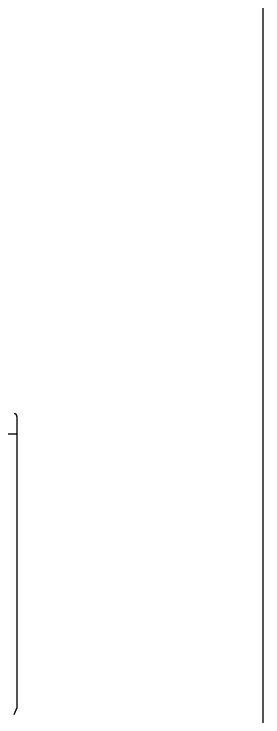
# Model space of a CAD drawing. Header units: millimetres. Extents: x 1251.1 to 1334.1, y 1577.6 to 1641.3.
# Drawn here: x 1311.4032 to 1311.4456, y 1614.6943 to 1614.8138 of the extents above; entities that cross this region are included whole.
import ezdxf

# ---------------------------------------------------------------- set-up
doc = ezdxf.new("R2010")
doc.units = ezdxf.units.MM
doc.layers.add('MONTANTI sezioni - windows structure section', color=2, linetype='Continuous')
doc.layers.add('MURATURA', color=140, linetype='Continuous')

msp = doc.modelspace()

# ---------------------------------------------------------------- linework, layer by layer
at = {"layer": 'MONTANTI sezioni - windows structure section', "linetype": 'Continuous'}
for p, q in [((1311.4037348376, 1614.745340987202), (1311.4037348376, 1614.742340971942)), ((1311.4037348376, 1614.742340971942), (1311.4003348437, 1614.742340971942)), ((1311.4037348376, 1614.742340971942), (1311.402434910849, 1614.742340971942)), ((1311.4037348376, 1614.742340971942), (1311.4037348376, 1614.695840941422)), ((1311.4037348376, 1614.695840941422), (1311.403174840039, 1614.694670958512))]:
    msp.add_line(p, q, dxfattribs=at)
msp.add_arc((1311.403234837599, 1614.745340987202), 0.0005000000599995447, 0, 89.99999236976281, dxfattribs=at)
at = {"layer": 'MURATURA'}
msp.add_line((1311.445591506608, 1620.451261697454), (1311.445591506608, 1610.451261697454), dxfattribs=at)

doc.saveas('drawing.dxf')
